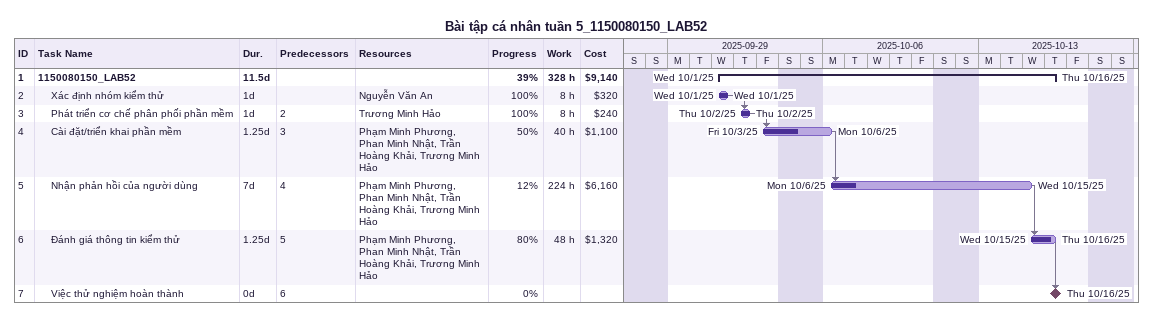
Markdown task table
Bài tập cá nhân tuần 5_1150080150_LAB52

| ID | Level | Task | Duration | Start | Finish | Predecessors | Resources | % complete | Work (h) | Cost ($) |
|---|---|---|---|---|---|---|---|---|---|---|
| 1 | 1 | **1150080150_LAB52** | 11.5d | 2025-10-01 | 2025-10-16 |  |  | 39 | 328 | 9140 |
| 2 | 2 | Xác định nhóm kiểm thử | 1d | 2025-10-01 | 2025-10-01 |  | Nguyễn Văn An | 100 | 8 | 320 |
| 3 | 2 | Phát triển cơ chế phân phối phần mềm | 1d | 2025-10-02 | 2025-10-02 | 2 | Trương Minh Hảo | 100 | 8 | 240 |
| 4 | 2 | Cài đặt/triển khai phần mềm | 1.25d | 2025-10-03 | 2025-10-06 | 3 | Phạm Minh Phương, Phan Minh Nhật, Trần Hoàng Khải, Trương Minh Hảo | 50 | 40 | 1100 |
| 5 | 2 | Nhận phản hồi của người dùng | 7d | 2025-10-06 | 2025-10-15 | 4 | Phạm Minh Phương, Phan Minh Nhật, Trần Hoàng Khải, Trương Minh Hảo | 12 | 224 | 6160 |
| 6 | 2 | Đánh giá thông tin kiểm thử | 1.25d | 2025-10-15 | 2025-10-16 | 5 | Phạm Minh Phương, Phan Minh Nhật, Trần Hoàng Khải, Trương Minh Hảo | 80 | 48 | 1320 |
| 7 | 2 | Việc thử nghiệm hoàn thành | 0d | 2025-10-16 | 2025-10-16 | 6 |  | 0 |  |  |
